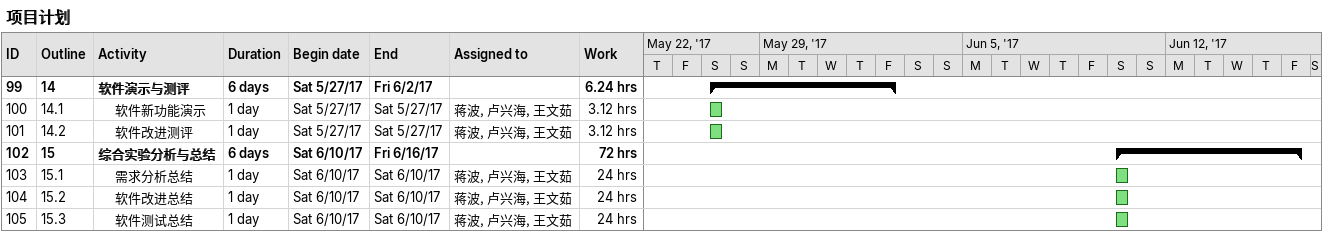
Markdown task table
项目计划

| ID | WBS | Task | Duration | Start | Finish | Resources | Work (h) |
|---|---|---|---|---|---|---|---|
| 99 | 14 | **软件演示与测评** | 6d | 2017-05-27 | 2017-06-02 |  | 6.24 |
| 100 | 14.1 | 软件新功能演示 | 1d | 2017-05-27 | 2017-05-27 | 蒋波, 卢兴海, 王文茹 | 3.12 |
| 101 | 14.2 | 软件改进测评 | 1d | 2017-05-27 | 2017-05-27 | 蒋波, 卢兴海, 王文茹 | 3.12 |
| 102 | 15 | **综合实验分析与总结** | 6d | 2017-06-10 | 2017-06-16 |  | 72 |
| 103 | 15.1 | 需求分析总结 | 1d | 2017-06-10 | 2017-06-10 | 蒋波, 卢兴海, 王文茹 | 24 |
| 104 | 15.2 | 软件改进总结 | 1d | 2017-06-10 | 2017-06-10 | 蒋波, 卢兴海, 王文茹 | 24 |
| 105 | 15.3 | 软件测试总结 | 1d | 2017-06-10 | 2017-06-10 | 蒋波, 卢兴海, 王文茹 | 24 |
